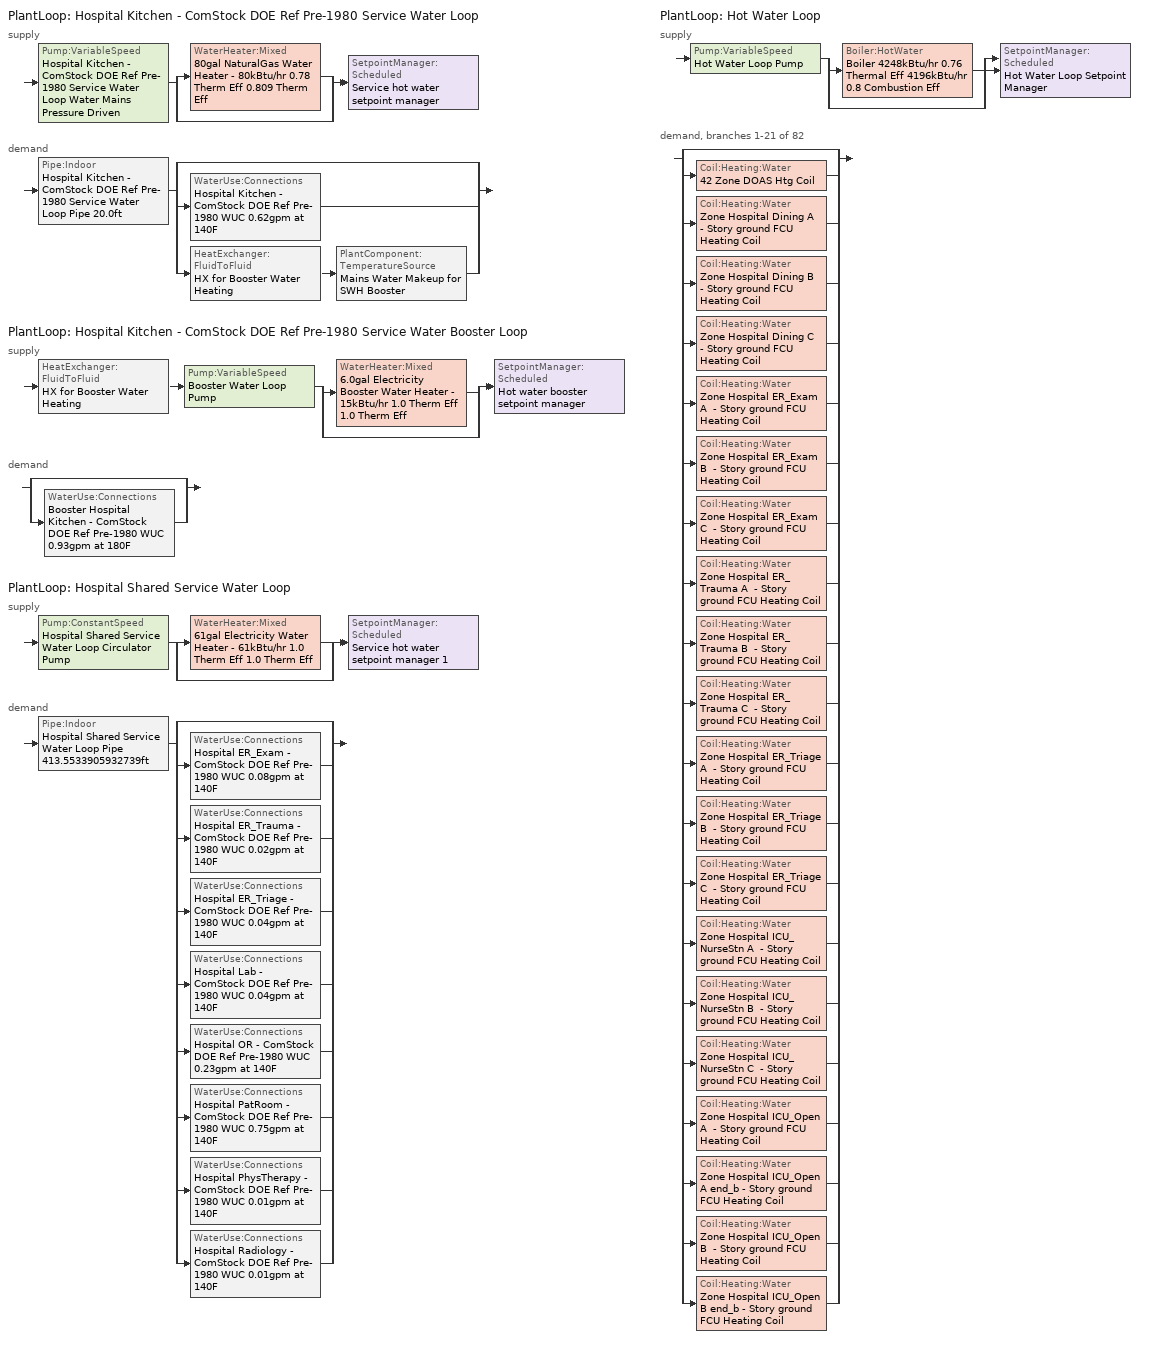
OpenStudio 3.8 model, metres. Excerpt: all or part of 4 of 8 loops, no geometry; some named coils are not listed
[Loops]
PlantLoop 'Hospital Kitchen - ComStock DOE Ref Pre-1980 Service Water Loop'
 supply: Pump:VariableSpeed 'Hospital Kitchen - ComStock DOE Ref Pre-1980 Service Water Loop Water Mains Pressure Driven' > split
  | WaterHeater:Mixed '80gal NaturalGas Water Heater - 80kBtu/hr 0.78 Therm Eff 0.809 Therm Eff'
  | bypass
  join > SetpointManager:Scheduled 'Service hot water setpoint manager'
 demand: Pipe:Indoor 'Hospital Kitchen - ComStock DOE Ref Pre-1980 Service Water Loop Pipe 20.0ft' > split
  | bypass
  | WaterUse:Connections 'Hospital Kitchen - ComStock DOE Ref Pre-1980 WUC 0.62gpm at 140F'
  | HeatExchanger:FluidToFluid 'HX for Booster Water Heating' > PlantComponent:TemperatureSource 'Mains Water Makeup for SWH Booster'
PlantLoop 'Hospital Kitchen - ComStock DOE Ref Pre-1980 Service Water Booster Loop'
 supply: HeatExchanger:FluidToFluid 'HX for Booster Water Heating' > Pump:VariableSpeed 'Booster Water Loop Pump' > split
  | WaterHeater:Mixed '6.0gal Electricity Booster Water Heater - 15kBtu/hr 1.0 Therm Eff 1.0 Therm Eff'
  | bypass
  join > SetpointManager:Scheduled 'Hot water booster setpoint manager'
 demand: split
  | bypass
  | WaterUse:Connections 'Booster Hospital Kitchen - ComStock DOE Ref Pre-1980 WUC 0.93gpm at 180F'
PlantLoop 'Hospital Shared Service Water Loop'
 supply: Pump:ConstantSpeed 'Hospital Shared Service Water Loop Circulator Pump' > split
  | WaterHeater:Mixed '61gal Electricity Water Heater - 61kBtu/hr 1.0 Therm Eff 1.0 Therm Eff'
  | bypass
  join > SetpointManager:Scheduled 'Service hot water setpoint manager 1'
 demand: Pipe:Indoor 'Hospital Shared Service Water Loop Pipe 413.5533905932739ft' > split
  | bypass
  | WaterUse:Connections 'Hospital ER_Exam - ComStock DOE Ref Pre-1980 WUC 0.08gpm at 140F'
  | WaterUse:Connections 'Hospital ER_Trauma - ComStock DOE Ref Pre-1980 WUC 0.02gpm at 140F'
  | WaterUse:Connections 'Hospital ER_Triage - ComStock DOE Ref Pre-1980 WUC 0.04gpm at 140F'
  | WaterUse:Connections 'Hospital Lab - ComStock DOE Ref Pre-1980 WUC 0.04gpm at 140F'
  | WaterUse:Connections 'Hospital OR - ComStock DOE Ref Pre-1980 WUC 0.23gpm at 140F'
  | WaterUse:Connections 'Hospital PatRoom - ComStock DOE Ref Pre-1980 WUC 0.75gpm at 140F'
  | WaterUse:Connections 'Hospital PhysTherapy - ComStock DOE Ref Pre-1980 WUC 0.01gpm at 140F'
  | WaterUse:Connections 'Hospital Radiology - ComStock DOE Ref Pre-1980 WUC 0.01gpm at 140F'
PlantLoop 'Hot Water Loop'
 supply: Pump:VariableSpeed 'Hot Water Loop Pump' > split
  | Boiler:HotWater 'Boiler 4248kBtu/hr 0.76 Thermal Eff 4196kBtu/hr 0.8 Combustion Eff'
  | bypass
  join > SetpointManager:Scheduled 'Hot Water Loop Setpoint Manager'
 demand, branches 1-21 of 82: split
  | bypass
  | Coil:Heating:Water '42 Zone DOAS Htg Coil'
  | Coil:Heating:Water 'Zone Hospital Dining A  - Story ground FCU Heating Coil'
  | Coil:Heating:Water 'Zone Hospital Dining B  - Story ground FCU Heating Coil'
  | Coil:Heating:Water 'Zone Hospital Dining C  - Story ground FCU Heating Coil'
  | Coil:Heating:Water 'Zone Hospital ER_Exam A  - Story ground FCU Heating Coil'
  | Coil:Heating:Water 'Zone Hospital ER_Exam B  - Story ground FCU Heating Coil'
  | Coil:Heating:Water 'Zone Hospital ER_Exam C  - Story ground FCU Heating Coil'
  | Coil:Heating:Water 'Zone Hospital ER_Trauma A  - Story ground FCU Heating Coil'
  | Coil:Heating:Water 'Zone Hospital ER_Trauma B  - Story ground FCU Heating Coil'
  | Coil:Heating:Water 'Zone Hospital ER_Trauma C  - Story ground FCU Heating Coil'
  | Coil:Heating:Water 'Zone Hospital ER_Triage A  - Story ground FCU Heating Coil'
  | Coil:Heating:Water 'Zone Hospital ER_Triage B  - Story ground FCU Heating Coil'
  | Coil:Heating:Water 'Zone Hospital ER_Triage C  - Story ground FCU Heating Coil'
  | Coil:Heating:Water 'Zone Hospital ICU_NurseStn A  - Story ground FCU Heating Coil'
  | Coil:Heating:Water 'Zone Hospital ICU_NurseStn B  - Story ground FCU Heating Coil'
  | Coil:Heating:Water 'Zone Hospital ICU_NurseStn C  - Story ground FCU Heating Coil'
  | Coil:Heating:Water 'Zone Hospital ICU_Open A  - Story ground FCU Heating Coil'
  | Coil:Heating:Water 'Zone Hospital ICU_Open A end_b - Story ground FCU Heating Coil'
  | Coil:Heating:Water 'Zone Hospital ICU_Open B  - Story ground FCU Heating Coil'
  | Coil:Heating:Water 'Zone Hospital ICU_Open B end_b - Story ground FCU Heating Coil'
[SizingPeriod:DesignDay] Daily Dry-Bulb Temperature Range {deltaC}=11.3; Barometric Pressure {Pa}=100666; Wind Speed {m/s}=4.6; Wind Direction {deg}=220; Rain Indicator=No; Snow Indicator=No; Day of Month=21; Day Type=SummerDesignDay; Daylight Saving Time Indicator=No; Humidity Condition Type=Wetbulb; Dry-Bulb Temperature Range Modifier Type=DefaultMultipliers; Solar Model Indicator=ASHRAETau
Name | Maximum Dry-Bulb Temperature {C} | Month | Wetbulb or DewPoint at Maximum Dry-Bulb {C} | ASHRAE Clear Sky Optical Depth for Beam Irradiance | ASHRAE Clear Sky Optical Depth for Diffuse Irradiance
Hartford Bradley In October .4% Condns DB=>MCWB 1 | 26.8 | 10 | 19.1 | 0.331 | 2.554
Hartford Bradley In September .4% Condns DB=>MCWB 1 | 31.5 | 9 | 22.1 | 0.399 | 2.319
[Construction]
Uninsulated copper pipe 0.75in type L: Copper pipe 0.75in type L
Uninsulated copper pipe 0.75in type L 1: Copper pipe 0.75in type L 1
[Material] Roughness=Smooth; Thickness {m}=0.001143; Conductivity {W/m-K}=386; Density {kg/m3}=8906.27; Specific Heat {J/kg-K}=385.1856; Thermal Absorptance=0.9; Solar Absorptance=0.7; Visible Absorptance=0.7
Copper pipe 0.75in type L; Copper pipe 0.75in type L 1
[WaterUse:Connections] Drain Water Heat Exchanger Type=None; Drain Water Heat Exchanger Destination=Plant
Name | Water Use Equipment Name 1
Hospital ER_Exam - ComStock DOE Ref Pre-1980 WUC 0.08gpm at 140F | Hospital ER_Exam - ComStock DOE Ref Pre-1980 Service Water Use 0.08gpm at 140F
Hospital ER_Trauma - ComStock DOE Ref Pre-1980 WUC 0.02gpm at 140F | Hospital ER_Trauma - ComStock DOE Ref Pre-1980 Service Water Use 0.02gpm at 140F
Hospital ER_Triage - ComStock DOE Ref Pre-1980 WUC 0.04gpm at 140F | Hospital ER_Triage - ComStock DOE Ref Pre-1980 Service Water Use 0.04gpm at 140F
Booster Hospital Kitchen - ComStock DOE Ref Pre-1980 WUC 0.93gpm at 180F | Booster Hospital Kitchen - ComStock DOE Ref Pre-1980 Service Water Use 0.93gpm at 180F
Hospital Kitchen - ComStock DOE Ref Pre-1980 WUC 0.62gpm at 140F | Hospital Kitchen - ComStock DOE Ref Pre-1980 Service Water Use 0.62gpm at 140F
Hospital Lab - ComStock DOE Ref Pre-1980 WUC 0.04gpm at 140F | Hospital Lab - ComStock DOE Ref Pre-1980 Service Water Use 0.04gpm at 140F
Hospital OR - ComStock DOE Ref Pre-1980 WUC 0.23gpm at 140F | Hospital OR - ComStock DOE Ref Pre-1980 Service Water Use 0.23gpm at 140F
Hospital PatRoom - ComStock DOE Ref Pre-1980 WUC 0.75gpm at 140F | Hospital PatRoom - ComStock DOE Ref Pre-1980 Service Water Use 0.75gpm at 140F
Hospital PhysTherapy - ComStock DOE Ref Pre-1980 WUC 0.01gpm at 140F | Hospital PhysTherapy - ComStock DOE Ref Pre-1980 Service Water Use 0.01gpm at 140F
Hospital Radiology - ComStock DOE Ref Pre-1980 WUC 0.01gpm at 140F | Hospital Radiology - ComStock DOE Ref Pre-1980 Service Water Use 0.01gpm at 140F
[WaterUse:Equipment:Definition] Sensible Fraction Schedule=Fraction Sensible - 0.2; Latent Fraction Schedule=Fraction Latent - 0.05
Name | Peak Flow Rate {m3/s} | Target Temperature Schedule
Hospital ER_Exam - ComStock DOE Ref Pre-1980 Service Water Use Def 0.08gpm | 5.20515e-06 | Mixed Water At Faucet Temp - 140F
Hospital ER_Trauma - ComStock DOE Ref Pre-1980 Service Water Use Def 0.02gpm | 1.31443e-06 | Mixed Water At Faucet Temp - 140F
Hospital ER_Triage - ComStock DOE Ref Pre-1980 Service Water Use Def 0.04gpm | 2.62886e-06 | Mixed Water At Faucet Temp - 140F
Booster Hospital Kitchen - ComStock DOE Ref Pre-1980 Service Water Use Def 0.93gpm | 5.87709e-05 | Mixed Water At Faucet Temp - 180F
Hospital Kitchen - ComStock DOE Ref Pre-1980 Service Water Use Def 0.62gpm | 3.91806e-05 | Mixed Water At Faucet Temp - 140F
Hospital Lab - ComStock DOE Ref Pre-1980 Service Water Use Def 0.04gpm | 2.61226e-06 | Mixed Water At Faucet Temp - 140F
Hospital OR - ComStock DOE Ref Pre-1980 Service Water Use Def 0.23gpm | 1.43536e-05 | Mixed Water At Faucet Temp - 140F
Hospital PatRoom - ComStock DOE Ref Pre-1980 Service Water Use Def 0.75gpm | 4.76012e-05 | Mixed Water At Faucet Temp - 140F
Hospital PhysTherapy - ComStock DOE Ref Pre-1980 Service Water Use Def 0.01gpm | 6.48254e-07 | Mixed Water At Faucet Temp - 140F
Hospital Radiology - ComStock DOE Ref Pre-1980 Service Water Use Def 0.01gpm | 6.51958e-07 | Mixed Water At Faucet Temp - 140F
[WaterUse:Equipment]
Name | Water Use Equipment Definition | Flow Rate Fraction Schedule
Hospital ER_Exam - ComStock DOE Ref Pre-1980 Service Water Use 0.08gpm at 140F | Hospital ER_Exam - ComStock DOE Ref Pre-1980 Service Water Use Def 0.08gpm | Hospital BLDG_SWH_EXTD_SCH
Hospital ER_Trauma - ComStock DOE Ref Pre-1980 Service Water Use 0.02gpm at 140F | Hospital ER_Trauma - ComStock DOE Ref Pre-1980 Service Water Use Def 0.02gpm | Hospital BLDG_SWH_EXTD_SCH
Hospital ER_Triage - ComStock DOE Ref Pre-1980 Service Water Use 0.04gpm at 140F | Hospital ER_Triage - ComStock DOE Ref Pre-1980 Service Water Use Def 0.04gpm | Hospital BLDG_SWH_EXTD_SCH
Booster Hospital Kitchen - ComStock DOE Ref Pre-1980 Service Water Use 0.93gpm at 180F | Booster Hospital Kitchen - ComStock DOE Ref Pre-1980 Service Water Use Def 0.93gpm | Hospital BLDG_SWH_EXTD_SCH
Hospital Kitchen - ComStock DOE Ref Pre-1980 Service Water Use 0.62gpm at 140F | Hospital Kitchen - ComStock DOE Ref Pre-1980 Service Water Use Def 0.62gpm | Hospital BLDG_SWH_EXTD_SCH
Hospital Lab - ComStock DOE Ref Pre-1980 Service Water Use 0.04gpm at 140F | Hospital Lab - ComStock DOE Ref Pre-1980 Service Water Use Def 0.04gpm | Hospital BLDG_SWH_SCH
Hospital OR - ComStock DOE Ref Pre-1980 Service Water Use 0.23gpm at 140F | Hospital OR - ComStock DOE Ref Pre-1980 Service Water Use Def 0.23gpm | Hospital BLDG_SWH_SCH
Hospital PatRoom - ComStock DOE Ref Pre-1980 Service Water Use 0.75gpm at 140F | Hospital PatRoom - ComStock DOE Ref Pre-1980 Service Water Use Def 0.75gpm | Hospital BLDG_SWH_EXTD_SCH
Hospital PhysTherapy - ComStock DOE Ref Pre-1980 Service Water Use 0.01gpm at 140F | Hospital PhysTherapy - ComStock DOE Ref Pre-1980 Service Water Use Def 0.01gpm | Hospital BLDG_SWH_SCH
Hospital Radiology - ComStock DOE Ref Pre-1980 Service Water Use 0.01gpm at 140F | Hospital Radiology - ComStock DOE Ref Pre-1980 Service Water Use Def 0.01gpm | Hospital BLDG_SWH_EXTD_SCH
[PlantLoop] Glycol Concentration=0; Load Distribution Scheme=Optimal
Name | Maximum Loop Temperature {C} | Minimum Loop Temperature {C} | Maximum Loop Flow Rate {m3/s} | Plant Loop Volume {m3} | Fluid Type
Hospital Kitchen - ComStock DOE Ref Pre-1980 Service Water Loop | 60 | 10 | 0.000528938 | 0.0634725
Hospital Kitchen - ComStock DOE Ref Pre-1980 Service Water Booster Loop |  |  | 5.87709e-05 | 0.0070525
Hospital Shared Service Water Loop | 60 | 10 | 7.50157e-05 | 0.00900189
Hot Water Loop |  | 10 | 0.0277421 | 3.32906 | Water
[Sizing:Plant] Loop Type=Heating; Sizing Option=NonCoincident; Zone Timesteps in Averaging Window=1; Coincident Sizing Factor Mode=None
Name | Design Loop Exit Temperature {C} | Loop Design Temperature Difference {deltaC}
Hospital Kitchen - ComStock DOE Ref Pre-1980 Service Water Loop; Hospital Shared Service Water Loop | 60 | 5
Hospital Kitchen - ComStock DOE Ref Pre-1980 Service Water Booster Loop | 82.2222 | 5
Hot Water Loop | 82.2222 | 11.1111
[SetpointManager:Scheduled] Control Variable=Temperature
Name | Schedule | Setpoint Node or NodeList
Service hot water setpoint manager | Service Water Loop Temp - 140F | Hospital Kitchen - ComStock DOE Ref Pre-1980 Service Water Loop Supply Outlet Node
Hot water booster setpoint manager | Service Water Booster Temp - 180.00000000000006F | Hospital Kitchen - ComStock DOE Ref Pre-1980 Service Water Booster Loop Supply Outlet Node
Service hot water setpoint manager 1 | Service Water Loop Temp - 140F | Hospital Shared Service Water Loop Supply Outlet Node
Hot Water Loop Setpoint Manager | Hot Water Loop Temp - 180F | Hot Water Loop Supply Outlet Node
[Pump:VariableSpeed] Coefficient 1 of the Part Load Performance Curve=0; Coefficient 2 of the Part Load Performance Curve=3.2485; Coefficient 3 of the Part Load Performance Curve=-4.7443; Coefficient 4 of the Part Load Performance Curve=2.5294; Pump Control Type=Intermittent; Skin Loss Radiative Fraction=0.5; Design Power Sizing Method=PowerPerFlowPerPressure; Design Electric Power per Unit Flow Rate {W/(m3/s)}=348701.1; Design Shaft Power per Unit Flow Rate per Unit Head {W-s/m3-Pa}=1.28205; Design Minimum Flow Rate Fraction=0
Name | Rated Flow Rate {m3/s} | Rated Pump Head {Pa} | Rated Power Consumption {W} | Motor Efficiency | Minimum Flow Rate {m3/s}
Hospital Kitchen - ComStock DOE Ref Pre-1980 Service Water Loop Water Mains Pressure Driven | 0.000528938 | 0.001 | 6.78125e-07 | 1
Booster Water Loop Pump | 5.87709e-05 | 0 | 0 | 1 | 0
Hot Water Loop Pump | 0.0277421 | 179344 | 7127.04 | 0.895
[WaterHeater:Mixed] Deadband Temperature Difference {deltaC}=2; Heater Control Type=Cycle; Off Cycle Parasitic Fuel Consumption Rate {W}=0; Off Cycle Parasitic Heat Fraction to Tank=0; On Cycle Parasitic Fuel Consumption Rate {W}=0; On Cycle Parasitic Heat Fraction to Tank=0; Ambient Temperature Indicator=Schedule; Use Side Effectiveness=1; Source Side Effectiveness=1; Use Side Design Flow Rate {m3/s}=autosize; Source Side Design Flow Rate {m3/s}=autosize; Indirect Water Heating Recovery Time {hr}=1.5; Source Side Flow Control Mode=IndirectHeatPrimarySetpoint
Name | Tank Volume {m3} | Setpoint Temperature Schedule | Maximum Temperature Limit {C} | Heater Maximum Capacity {W} | Heater Fuel Type | Heater Thermal Efficiency | Off Cycle Parasitic Fuel Type | On Cycle Parasitic Fuel Type | Ambient Temperature Schedule | Off Cycle Loss Coefficient to Ambient Temperature {W/K} | On Cycle Loss Coefficient to Ambient Temperature {W/K}
80gal NaturalGas Water Heater - 80kBtu/hr 0.78 Therm Eff 0.809 Therm Eff | 0.30361 | Service Water Loop Temp - 140F | 60 | 23505.9 | NaturalGas | 0.809375 | NaturalGas | NaturalGas | Water Heater Ambient Temp Schedule 71.6F | 7.0834 | 7.0834
6.0gal Electricity Booster Water Heater - 15kBtu/hr 1.0 Therm Eff 1.0 Therm Eff | 0.0227125 | Service Water Booster Temp - 180.00000000000006F | 82.2222 | 4513.13 | Electricity | 1 | Electricity | Electricity | Water Heater Ambient Temp Schedule 70.0F | 2.26162 | 2.26162
61gal Electricity Water Heater - 61kBtu/hr 1.0 Therm Eff 1.0 Therm Eff | 0.232519 | Service Water Loop Temp - 140F | 60 | 18001.9 | Electricity | 1 | Electricity | Electricity | Water Heater Ambient Temp Schedule 71.6F | 2.21795 | 2.21795
[WaterHeater:Sizing] Design Mode=PeakDraw; Time Storage Can Meet Peak Draw {hr}=0.538503; Time for Tank Recovery {hr}=0; Nominal Tank Volume for Autosizing Plant Connections {m3}=1
80gal NaturalGas Water Heater - 80kBtu/hr 0.78 Therm Eff 0.809 Therm Eff; 6.0gal Electricity Booster Water Heater - 15kBtu/hr 1.0 Therm Eff 1.0 Therm Eff; 61gal Electricity Water Heater - 61kBtu/hr 1.0 Therm Eff 1.0 Therm Eff
[Pipe:Indoor] Environment Type=Schedule; Pipe Inside Diameter {m}=0.019939
Name | Construction | Ambient Temperature Schedule | Ambient Air Velocity Schedule | Pipe Length {m}
Hospital Kitchen - ComStock DOE Ref Pre-1980 Service Water Loop Pipe 20.0ft | Uninsulated copper pipe 0.75in type L | Hospital Kitchen - ComStock DOE Ref Pre-1980 Service Water Loop Piping Air Temp - 70F | Hospital Kitchen - ComStock DOE Ref Pre-1980 Service Water Loop Piping Air Velocity - 0.67mph | 6.096
Hospital Shared Service Water Loop Pipe 413.5533905932739ft | Uninsulated copper pipe 0.75in type L 1 | Hospital Shared Service Water Loop Piping Air Temp - 70F | Hospital Shared Service Water Loop Piping Air Velocity - 0.67mph | 126.051
[HeatExchanger:FluidToFluid]
HX for Booster Water Heating: Loop Demand Side Design Flow Rate {m3/s}=5.87709e-05; Loop Supply Side Design Flow Rate {m3/s}=5.87709e-05; Heat Exchange Model Type=Ideal; Heat Exchanger U-Factor Times Area Value {W/K}=71.6199; Control Type=UncontrolledOn; Minimum Temperature Difference to Activate Heat Exchanger {deltaC}=0.01; Heat Transfer Metering End Use Type=LoopToLoop; Component Override Cooling Control Temperature Mode=Loop; Sizing Factor=1; Operation Minimum Temperature Limit {C}=0; Operation Maximum Temperature Limit {C}=100
[PlantComponent:TemperatureSource]
Mains Water Makeup for SWH Booster: Design Volume Flow Rate {m3/s}=0.000528938; Temperature Specification Type=Scheduled; Source Temperature {C}=8; Source Temperature Schedule=Mains Water Temperature
[Pump:ConstantSpeed]
Hospital Shared Service Water Loop Circulator Pump: Rated Flow Rate {m3/s}=7.50157e-05; Rated Pump Head {Pa}=29890.7; Rated Power Consumption {W}=3.48449; Motor Efficiency=0.825; Fraction of Motor Inefficiencies to Fluid Stream=0; Pump Control Type=Intermittent; Design Power Sizing Method=PowerPerFlowPerPressure; Design Electric Power per Unit Flow Rate {W/(m3/s)}=348701.1; Design Shaft Power per Unit Flow Rate per Unit Head {W-s/m3-Pa}=1.28205
[Boiler:HotWater]
Boiler 4248kBtu/hr 0.76 Thermal Eff 4196kBtu/hr 0.8 Combustion Eff: Fuel Type=NaturalGas; Nominal Capacity {W}=1.26834e+06; Nominal Thermal Efficiency=0.793; Efficiency Curve Temperature Evaluation Variable=LeavingBoiler; Normalized Boiler Efficiency Curve=Boiler with No Minimum Turndown; Design Water Flow Rate {m3/s}=0.0277421; Minimum Part Load Ratio=0; Maximum Part Load Ratio=1.2; Optimum Part Load Ratio=1; Water Outlet Upper Temperature Limit {C}=95; Boiler Flow Mode=LeavingSetpointModulated; On Cycle Parasitic Electric Load {W}=0; Off Cycle Parasitic Fuel Load {W}=0; Sizing Factor=1
[Coil:Heating:Water] Availability Schedule=Always On Discrete; Rated Inlet Water Temperature {C}=82.2222; Rated Inlet Air Temperature {C}=16.6; Rated Outlet Water Temperature {C}=71.1111
Name | U-Factor Times Area Value {W/K} | Maximum Water Flow Rate {m3/s} | Rated Capacity {W} | Rated Outlet Air Temperature {C}
42 Zone DOAS Htg Coil | 4895.37 | 0.00764739 | 349630 | 32.2
Zone Hospital Dining A  - Story ground FCU Heating Coil | 27.551 | 2.65408e-05 | 1213.41 | 40
Zone Hospital Dining B  - Story ground FCU Heating Coil | 67.1841 | 6.40532e-05 | 2928.44 | 40
Zone Hospital Dining C  - Story ground FCU Heating Coil | 27.4114 | 2.64062e-05 | 1207.26 | 40
Zone Hospital ER_Exam A  - Story ground FCU Heating Coil | 20.7203 | 1.99553e-05 | 912.333 | 40
Zone Hospital ER_Exam B  - Story ground FCU Heating Coil | 133.301 | 0.000129249 | 5909.11 | 40
Zone Hospital ER_Exam C  - Story ground FCU Heating Coil | 20.7204 | 1.99553e-05 | 912.332 | 40
Zone Hospital ER_Trauma A  - Story ground FCU Heating Coil | 7.0212 | 6.76308e-06 | 309.2 | 40
Zone Hospital ER_Trauma B  - Story ground FCU Heating Coil | 33.6543 | 3.26287e-05 | 1491.74 | 40
Zone Hospital ER_Trauma C  - Story ground FCU Heating Coil | 6.99012 | 6.73313e-06 | 307.831 | 40
Zone Hospital ER_Triage A  - Story ground FCU Heating Coil | 10.4639 | 1.00776e-05 | 460.734 | 40
Zone Hospital ER_Triage B  - Story ground FCU Heating Coil | 66.2322 | 6.39258e-05 | 2922.61 | 40
Zone Hospital ER_Triage C  - Story ground FCU Heating Coil | 10.4639 | 1.00775e-05 | 460.733 | 40
Zone Hospital ICU_NurseStn A  - Story ground FCU Heating Coil | 32.0828 | 3.09179e-05 | 1413.53 | 40
Zone Hospital ICU_NurseStn B  - Story ground FCU Heating Coil | 61.7235 | 5.98357e-05 | 2735.61 | 40
Zone Hospital ICU_NurseStn C  - Story ground FCU Heating Coil | 31.9134 | 3.07546e-05 | 1406.06 | 40
Zone Hospital ICU_Open A  - Story ground FCU Heating Coil | 31.3981 | 3.02355e-05 | 1382.33 | 40
Zone Hospital ICU_Open A end_b - Story ground FCU Heating Coil | 47.8229 | 4.60757e-05 | 2106.53 | 40
Zone Hospital ICU_Open B  - Story ground FCU Heating Coil | 201.979 | 0.000195836 | 8953.36 | 40
Zone Hospital ICU_Open B end_b - Story ground FCU Heating Coil | 165.712 | 0.000159571 | 7295.41 | 40
[Controller:WaterCoil] Action=Normal; Controller Convergence Tolerance {deltaC}=0.0001; Minimum Actuated Flow {m3/s}=0
Name | Water Coil | Maximum Actuated Flow {m3/s}
42 Zone DOAS Htg Coil Controller | 42 Zone DOAS Htg Coil | 0.00764739
Zone Hospital Dining A  - Story ground FCU Heating Coil Controller | Zone Hospital Dining A  - Story ground FCU Heating Coil
Zone Hospital Dining B  - Story ground FCU Heating Coil Controller | Zone Hospital Dining B  - Story ground FCU Heating Coil
Zone Hospital Dining C  - Story ground FCU Heating Coil Controller | Zone Hospital Dining C  - Story ground FCU Heating Coil
Zone Hospital ER_Exam A  - Story ground FCU Heating Coil Controller | Zone Hospital ER_Exam A  - Story ground FCU Heating Coil
Zone Hospital ER_Exam B  - Story ground FCU Heating Coil Controller | Zone Hospital ER_Exam B  - Story ground FCU Heating Coil
Zone Hospital ER_Exam C  - Story ground FCU Heating Coil Controller | Zone Hospital ER_Exam C  - Story ground FCU Heating Coil
Zone Hospital ER_Trauma A  - Story ground FCU Heating Coil Controller | Zone Hospital ER_Trauma A  - Story ground FCU Heating Coil
Zone Hospital ER_Trauma B  - Story ground FCU Heating Coil Controller | Zone Hospital ER_Trauma B  - Story ground FCU Heating Coil
Zone Hospital ER_Trauma C  - Story ground FCU Heating Coil Controller | Zone Hospital ER_Trauma C  - Story ground FCU Heating Coil
Zone Hospital ER_Triage A  - Story ground FCU Heating Coil Controller | Zone Hospital ER_Triage A  - Story ground FCU Heating Coil
Zone Hospital ER_Triage B  - Story ground FCU Heating Coil Controller | Zone Hospital ER_Triage B  - Story ground FCU Heating Coil
Zone Hospital ER_Triage C  - Story ground FCU Heating Coil Controller | Zone Hospital ER_Triage C  - Story ground FCU Heating Coil
Zone Hospital ICU_NurseStn A  - Story ground FCU Heating Coil Controller | Zone Hospital ICU_NurseStn A  - Story ground FCU Heating Coil
Zone Hospital ICU_NurseStn B  - Story ground FCU Heating Coil Controller | Zone Hospital ICU_NurseStn B  - Story ground FCU Heating Coil
Zone Hospital ICU_NurseStn C  - Story ground FCU Heating Coil Controller | Zone Hospital ICU_NurseStn C  - Story ground FCU Heating Coil
Zone Hospital ICU_Open A  - Story ground FCU Heating Coil Controller | Zone Hospital ICU_Open A  - Story ground FCU Heating Coil
Zone Hospital ICU_Open A end_b - Story ground FCU Heating Coil Controller | Zone Hospital ICU_Open A end_b - Story ground FCU Heating Coil
Zone Hospital ICU_Open B  - Story ground FCU Heating Coil Controller | Zone Hospital ICU_Open B  - Story ground FCU Heating Coil
Zone Hospital ICU_Open B end_b - Story ground FCU Heating Coil Controller | Zone Hospital ICU_Open B end_b - Story ground FCU Heating Coil
[AvailabilityManager:NightCycle] Applicability Schedule=Always On Discrete; Control Type=CycleOnAny; Thermostat Tolerance {deltaC}=1.9999; Cycling Run Time Control Type=Thermostat; Cycling Run Time {s}=3600
Availability Manager Night Cycle 1; Availability Manager Night Cycle 2; Availability Manager Night Cycle 3
[Fan:OnOff] Availability Schedule=Always On Discrete; Fan Total Efficiency=0.1595; Pressure Rise {Pa}=270.9; Motor Efficiency=0.29; Motor In Airstream Fraction=1
Name | Maximum Flow Rate {m3/s} | Fan Power Ratio Function of Speed Ratio Curve | Fan Efficiency Ratio Function of Speed Ratio Curve
Zone Hospital Dining A  - Story ground Fan Coil fan | 0.147289 | Fan On Off Power Curve | Fan On Off Efficiency Curve
Zone Hospital Dining B  - Story ground Fan Coil fan | 0.302053 | Fan On Off Power Curve 1 | Fan On Off Efficiency Curve 1
Zone Hospital Dining C  - Story ground Fan Coil fan | 0.0955782 | Fan On Off Power Curve 2 | Fan On Off Efficiency Curve 2
Zone Hospital ER_Exam A  - Story ground Fan Coil fan | 0.767453 | Fan On Off Power Curve 3 | Fan On Off Efficiency Curve 3
Zone Hospital ER_Exam B  - Story ground Fan Coil fan | 4.00334 | Fan On Off Power Curve 4 | Fan On Off Efficiency Curve 4
Zone Hospital ER_Exam C  - Story ground Fan Coil fan | 0.760546 | Fan On Off Power Curve 5 | Fan On Off Efficiency Curve 5
Zone Hospital ER_Trauma A  - Story ground Fan Coil fan | 0.33914 | Fan On Off Power Curve 6 | Fan On Off Efficiency Curve 6
Zone Hospital ER_Trauma B  - Story ground Fan Coil fan | 1.88101 | Fan On Off Power Curve 7 | Fan On Off Efficiency Curve 7
Zone Hospital ER_Trauma C  - Story ground Fan Coil fan | 0.331987 | Fan On Off Power Curve 8 | Fan On Off Efficiency Curve 8
Zone Hospital ER_Triage A  - Story ground Fan Coil fan | 0.455647 | Fan On Off Power Curve 9 | Fan On Off Efficiency Curve 9
Zone Hospital ER_Triage B  - Story ground Fan Coil fan | 2.45718 | Fan On Off Power Curve 10 | Fan On Off Efficiency Curve 10
Zone Hospital ER_Triage C  - Story ground Fan Coil fan | 0.451692 | Fan On Off Power Curve 11 | Fan On Off Efficiency Curve 11
Zone Hospital ICU_NurseStn A  - Story ground Fan Coil fan | 1.08037 | Fan On Off Power Curve 12 | Fan On Off Efficiency Curve 12
Zone Hospital ICU_NurseStn B  - Story ground Fan Coil fan | 5.32575 | Fan On Off Power Curve 13 | Fan On Off Efficiency Curve 13
Zone Hospital ICU_NurseStn C  - Story ground Fan Coil fan | 1.06207 | Fan On Off Power Curve 14 | Fan On Off Efficiency Curve 14
Zone Hospital ICU_Open A  - Story ground Fan Coil fan | 1.22974 | Fan On Off Power Curve 15 | Fan On Off Efficiency Curve 15
Zone Hospital ICU_Open A end_b - Story ground Fan Coil fan | 1.07184 | Fan On Off Power Curve 16 | Fan On Off Efficiency Curve 16
Zone Hospital ICU_Open B  - Story ground Fan Coil fan | 6.56382 | Fan On Off Power Curve 17 | Fan On Off Efficiency Curve 17
Zone Hospital ICU_Open B end_b - Story ground Fan Coil fan | 5.84109 | Fan On Off Power Curve 18 | Fan On Off Efficiency Curve 18
[ZoneHVAC:FourPipeFanCoil] Availability Schedule=Always On Discrete; Capacity Control Method=CyclingFan; Maximum Outdoor Air Flow Rate {m3/s}=0; Minimum Supply Air Temperature in Cooling Mode {C}=autosize; Maximum Supply Air Temperature in Heating Mode {C}=autosize
Name | Maximum Supply Air Flow Rate {m3/s} | Supply Air Fan | Cooling Coil | Maximum Cold Water Flow Rate {m3/s} | Heating Coil | Maximum Hot Water Flow Rate {m3/s}
Zone Hospital Dining A  - Story ground FCU | 0.147289 | Zone Hospital Dining A  - Story ground Fan Coil fan | Zone Hospital Dining A  - Story ground FCU Cooling Coil | 9.90122e-05 | Zone Hospital Dining A  - Story ground FCU Heating Coil | 2.65408e-05
Zone Hospital Dining B  - Story ground FCU | 0.302053 | Zone Hospital Dining B  - Story ground Fan Coil fan | Zone Hospital Dining B  - Story ground FCU Cooling Coil | 0.000262726 | Zone Hospital Dining B  - Story ground FCU Heating Coil | 6.40532e-05
Zone Hospital Dining C  - Story ground FCU | 0.0955782 | Zone Hospital Dining C  - Story ground Fan Coil fan | Zone Hospital Dining C  - Story ground FCU Cooling Coil | 7.21347e-05 | Zone Hospital Dining C  - Story ground FCU Heating Coil | 2.64062e-05
Zone Hospital ER_Exam A  - Story ground FCU | 0.767453 | Zone Hospital ER_Exam A  - Story ground Fan Coil fan | Zone Hospital ER_Exam A  - Story ground FCU Cooling Coil | 0.000202724 | Zone Hospital ER_Exam A  - Story ground FCU Heating Coil | 1.99553e-05
Zone Hospital ER_Exam B  - Story ground FCU | 4.00334 | Zone Hospital ER_Exam B  - Story ground Fan Coil fan | Zone Hospital ER_Exam B  - Story ground FCU Cooling Coil | 0.00108568 | Zone Hospital ER_Exam B  - Story ground FCU Heating Coil | 0.000129249
Zone Hospital ER_Exam C  - Story ground FCU | 0.760546 | Zone Hospital ER_Exam C  - Story ground Fan Coil fan | Zone Hospital ER_Exam C  - Story ground FCU Cooling Coil | 0.000200424 | Zone Hospital ER_Exam C  - Story ground FCU Heating Coil | 1.99553e-05
Zone Hospital ER_Trauma A  - Story ground FCU | 0.33914 | Zone Hospital ER_Trauma A  - Story ground Fan Coil fan | Zone Hospital ER_Trauma A  - Story ground FCU Cooling Coil | 8.3263e-05 | Zone Hospital ER_Trauma A  - Story ground FCU Heating Coil | 6.76308e-06
Zone Hospital ER_Trauma B  - Story ground FCU | 1.88101 | Zone Hospital ER_Trauma B  - Story ground Fan Coil fan | Zone Hospital ER_Trauma B  - Story ground FCU Cooling Coil | 0.000466514 | Zone Hospital ER_Trauma B  - Story ground FCU Heating Coil | 3.26287e-05
Zone Hospital ER_Trauma C  - Story ground FCU | 0.331987 | Zone Hospital ER_Trauma C  - Story ground Fan Coil fan | Zone Hospital ER_Trauma C  - Story ground FCU Cooling Coil | 8.15189e-05 | Zone Hospital ER_Trauma C  - Story ground FCU Heating Coil | 6.73313e-06
Zone Hospital ER_Triage A  - Story ground FCU | 0.455647 | Zone Hospital ER_Triage A  - Story ground Fan Coil fan | Zone Hospital ER_Triage A  - Story ground FCU Cooling Coil | 0.000117558 | Zone Hospital ER_Triage A  - Story ground FCU Heating Coil | 1.00776e-05
Zone Hospital ER_Triage B  - Story ground FCU | 2.45718 | Zone Hospital ER_Triage B  - Story ground Fan Coil fan | Zone Hospital ER_Triage B  - Story ground FCU Cooling Coil | 0.000645729 | Zone Hospital ER_Triage B  - Story ground FCU Heating Coil | 6.39258e-05
Zone Hospital ER_Triage C  - Story ground FCU | 0.451692 | Zone Hospital ER_Triage C  - Story ground Fan Coil fan | Zone Hospital ER_Triage C  - Story ground FCU Cooling Coil | 0.000116307 | Zone Hospital ER_Triage C  - Story ground FCU Heating Coil | 1.00775e-05
Zone Hospital ICU_NurseStn A  - Story ground FCU | 1.08037 | Zone Hospital ICU_NurseStn A  - Story ground Fan Coil fan | Zone Hospital ICU_NurseStn A  - Story ground FCU Cooling Coil | 0.000250669 | Zone Hospital ICU_NurseStn A  - Story ground FCU Heating Coil | 3.09179e-05
Zone Hospital ICU_NurseStn B  - Story ground FCU | 5.32575 | Zone Hospital ICU_NurseStn B  - Story ground Fan Coil fan | Zone Hospital ICU_NurseStn B  - Story ground FCU Cooling Coil | 0.0012426 | Zone Hospital ICU_NurseStn B  - Story ground FCU Heating Coil | 5.98357e-05
Zone Hospital ICU_NurseStn C  - Story ground FCU | 1.06207 | Zone Hospital ICU_NurseStn C  - Story ground Fan Coil fan | Zone Hospital ICU_NurseStn C  - Story ground FCU Cooling Coil | 0.000246276 | Zone Hospital ICU_NurseStn C  - Story ground FCU Heating Coil | 3.07546e-05
Zone Hospital ICU_Open A  - Story ground FCU | 1.22974 | Zone Hospital ICU_Open A  - Story ground Fan Coil fan | Zone Hospital ICU_Open A  - Story ground FCU Cooling Coil | 0.000321622 | Zone Hospital ICU_Open A  - Story ground FCU Heating Coil | 3.02355e-05
Zone Hospital ICU_Open A end_b - Story ground FCU | 1.07184 | Zone Hospital ICU_Open A end_b - Story ground Fan Coil fan | Zone Hospital ICU_Open A end_b - Story ground FCU Cooling Coil | 0.000279356 | Zone Hospital ICU_Open A end_b - Story ground FCU Heating Coil | 4.60757e-05
Zone Hospital ICU_Open B  - Story ground FCU | 6.56382 | Zone Hospital ICU_Open B  - Story ground Fan Coil fan | Zone Hospital ICU_Open B  - Story ground FCU Cooling Coil | 0.00175387 | Zone Hospital ICU_Open B  - Story ground FCU Heating Coil | 0.000195836
Zone Hospital ICU_Open B end_b - Story ground FCU | 5.84109 | Zone Hospital ICU_Open B end_b - Story ground Fan Coil fan | Zone Hospital ICU_Open B end_b - Story ground FCU Cooling Coil | 0.0015498 | Zone Hospital ICU_Open B end_b - Story ground FCU Heating Coil | 0.000159571
[HeatExchanger:AirToAir:SensibleAndLatent] Availability Schedule=Always On Discrete; Sensible Effectiveness at 100% Heating Air Flow=0.5; Latent Effectiveness at 100% Heating Air Flow=0.5; Sensible Effectiveness at 100% Cooling Air Flow=0.5; Latent Effectiveness at 100% Cooling Air Flow=0.5; Supply Air Outlet Temperature Control=Yes; Heat Exchanger Type=Rotary; Frost Control Type=ExhaustOnly; Threshold Temperature {C}=-23.3; Initial Defrost Time Fraction=0.167; Rate of Defrost Time Fraction Increase {1/K}=1.44; Economizer Lockout=Yes
Name | Nominal Supply Air Flow Rate {m3/s} | Nominal Electric Power {W} | Sensible Effectiveness of Heating Air Flow Curve | Latent Effectiveness of Heating Air Flow Curve | Sensible Effectiveness of Cooling Air Flow Curve | Latent Effectiveness of Cooling Air Flow Curve
27 Zone DOAS ERV | 5.0048 | 3640.94 | 27 Zone DOAS ERV_SensHeatEff | 27 Zone DOAS ERV_LatHeatEff | 27 Zone DOAS ERV_SensCoolEff | 27 Zone DOAS ERV_LatCoolEff
42 Zone DOAS ERV | 7.94303 | 5749.13 | 42 Zone DOAS ERV_SensHeatEff | 42 Zone DOAS ERV_LatHeatEff | 42 Zone DOAS ERV_SensCoolEff | 42 Zone DOAS ERV_LatCoolEff
9 Zone DOAS ERV | 2.76147 | 2031.35 | 9 Zone DOAS ERV_SensHeatEff | 9 Zone DOAS ERV_LatHeatEff | 9 Zone DOAS ERV_SensCoolEff | 9 Zone DOAS ERV_LatCoolEff
[SetpointManager:OutdoorAirPretreat] Minimum Setpoint Temperature {C}=-99; Maximum Setpoint Temperature {C}=99; Minimum Setpoint Humidity Ratio {kgWater/kgDryAir}=1e-05; Maximum Setpoint Humidity Ratio {kgWater/kgDryAir}=1
Setpoint Manager Outdoor Air Pretreat 1; Setpoint Manager Outdoor Air Pretreat 2; Setpoint Manager Outdoor Air Pretreat 3
[Schedule:Ruleset]
Hospital BLDG_SWH_EXTD_SCH: Default Day Schedule=Hospital BLDG_SWH_EXTD_SCH Default; Summer Design Day Schedule=Hospital BLDG_SWH_EXTD_SCH Summer Design Day; Winter Design Day Schedule=Hospital BLDG_SWH_EXTD_SCH Winter Design Day
Fraction Sensible - 0.2: Default Day Schedule=Fraction Sensible - 0.2 Default
Fraction Latent - 0.05: Default Day Schedule=Fraction Latent - 0.05 Default
Mixed Water At Faucet Temp - 140F: Default Day Schedule=Mixed Water At Faucet Temp - 140F Default
Mixed Water At Faucet Temp - 180F: Default Day Schedule=Mixed Water At Faucet Temp - 180F Default
Service Water Loop Temp - 140F: Default Day Schedule=Service Water Loop Temp - 140F Default
Water Heater Ambient Temp Schedule 71.6F: Default Day Schedule=Water Heater Ambient Temp Schedule 71.6F Default
Hospital Kitchen - ComStock DOE Ref Pre-1980 Service Water Loop Piping Air Temp - 70F: Default Day Schedule=Hospital Kitchen - ComStock DOE Ref Pre-1980 Service Water Loop Piping Air Temp - 70F Default
Hospital Kitchen - ComStock DOE Ref Pre-1980 Service Water Loop Piping Air Velocity - 0.67mph: Default Day Schedule=Hospital Kitchen - ComStock DOE Ref Pre-1980 Service Water Loop Piping Air Velocity - 0.67mph Default
Service Water Booster Temp - 180.00000000000006F: Default Day Schedule=Service Water Booster Temp - 180.00000000000006F Default
Water Heater Ambient Temp Schedule 70.0F: Default Day Schedule=Water Heater Ambient Temp Schedule 70.0F Default
Hospital BLDG_SWH_SCH: Default Day Schedule=Hospital BLDG_SWH_SCH Default; Summer Design Day Schedule=Hospital BLDG_SWH_SCH Summer Design Day; Winter Design Day Schedule=Hospital BLDG_SWH_SCH Winter Design Day
Hospital Shared Service Water Loop Piping Air Temp - 70F: Default Day Schedule=Hospital Shared Service Water Loop Piping Air Temp - 70F Default
Hospital Shared Service Water Loop Piping Air Velocity - 0.67mph: Default Day Schedule=Hospital Shared Service Water Loop Piping Air Velocity - 0.67mph Default
Hot Water Loop Temp - 180F: Default Day Schedule=Hot Water Loop Temp - 180F Default
[Schedule:Day]
Hospital BLDG_SWH_EXTD_SCH Default: No, 6, 30, 0.3, 6, 45, 0.35, 7, 0, 0.4, 7, 15, 0.45, 7, 30, 0.5, 7, 45, 0.52, 8, 0, 0.54, 8, 15, 0.56, 8, 30, 0.58, 8, 45, 0.6, 9, 0, 0.62, 9, 15, 0.64, 9, 30, 0.66, 9, 45, 0.69, 10, 0, 0.72, 10, 15, 0.75, 10, 30, 0.78, 10, 45, 0.79, 11, 0, 0.8, 11, 15, 0.81, 11, 30, 0.82, 11, 45, 0.7925, 12, 0, 0.765, 12, 15, 0.7375, 12, 30, 0.71, 12, 45, 0.7375, 13, 0, 0.765, 13, 15, 0.7925, 13, 30, 0.82, 13, 45, 0.81, 14, 0, 0.8, 14, 15, 0.79, 14, 30, 0.78, 14, 45, 0.77, 15, 0, 0.76, 15, 15, 0.75, 15, 30, 0.74, 15, 45, 0.7125, 16, 0, 0.685, 16, 15, 0.6575, 16, 30, 0.63, 16, 45, 0.575, 17, 0, 0.52, 17, 15, 0.465, 17, 30, 0.41, 17, 45, 0.395, 18, 0, 0.38, 18, 15, 0.365, 18, 30, 0.35, 19, 30, 0.35, 19, 45, 0.345833, 20, 0, 0.341667, 20, 15, 0.3375, 20, 30, 0.333333, 20, 45, 0.329167, 21, 0, 0.325, 21, 15, 0.320833, 21, 30, 0.316667, 21, 45, 0.3125, 22, 0, 0.308333, 22, 15, 0.304167, 22, 30, 0.3, 24, 0, 0.3
Hospital BLDG_SWH_EXTD_SCH Winter Design Day: No, 8, 0, 0.3, 9, 0, 0.4, 10, 0, 0.5, 17, 0, 0.6, 18, 0, 0.5, 24, 0, 0.3
Hospital BLDG_SWH_EXTD_SCH Default|WntrDsn|Sat Day; Hospital BLDG_SWH_EXTD_SCH Default 1: No, 7, 30, 0.3, 7, 45, 0.325, 8, 0, 0.35, 8, 15, 0.375, 8, 30, 0.4, 8, 45, 0.425, 9, 0, 0.45, 9, 15, 0.475, 9, 30, 0.5, 9, 45, 0.525, 10, 0, 0.55, 10, 15, 0.575, 10, 30, 0.6, 16, 30, 0.6, 16, 45, 0.575, 17, 0, 0.55, 17, 15, 0.525, 17, 30, 0.5, 17, 45, 0.45, 18, 0, 0.4, 18, 15, 0.35, 18, 30, 0.3, 24, 0, 0.3
Hospital BLDG_SWH_EXTD_SCH Summer Design Day: No, 7, 0, 0.3, 8, 0, 0.5, 9, 0, 0.58, 10, 0, 0.66, 11, 0, 0.78, 12, 0, 0.82, 13, 0, 0.71, 14, 0, 0.82, 15, 0, 0.78, 16, 0, 0.74, 17, 0, 0.63, 18, 0, 0.41, 21, 0, 0.35, 24, 0, 0.3
Fraction Sensible - 0.2 Default: 24, 0, 0.2
Fraction Latent - 0.05 Default: 24, 0, 0.05
Mixed Water At Faucet Temp - 140F Default; Service Water Loop Temp - 140F Default: 24, 0, 60
Mixed Water At Faucet Temp - 180F Default; Service Water Booster Temp - 180.00000000000006F Default; Hot Water Loop Temp - 180F Default: 24, 0, 82.2222
Water Heater Ambient Temp Schedule 71.6F Default: 24, 0, 22
Hospital Kitchen - ComStock DOE Ref Pre-1980 Service Water Loop Piping Air Temp - 70F Default; Water Heater Ambient Temp Schedule 70.0F Default; Hospital Shared Service Water Loop Piping Air Temp - 70F Default: 24, 0, 21.1111
Hospital Kitchen - ComStock DOE Ref Pre-1980 Service Water Loop Piping Air Velocity - 0.67mph Default; Hospital Shared Service Water Loop Piping Air Velocity - 0.67mph Default: 24, 0, 0.3
Hospital BLDG_SWH_SCH Default: No, 6, 30, 0, 6, 45, 0.0425, 7, 0, 0.085, 7, 15, 0.1275, 7, 30, 0.17, 7, 45, 0.2725, 8, 0, 0.375, 8, 15, 0.4775, 8, 30, 0.58, 8, 45, 0.6, 9, 0, 0.62, 9, 15, 0.64, 9, 30, 0.66, 9, 45, 0.69, 10, 0, 0.72, 10, 15, 0.75, 10, 30, 0.78, 10, 45, 0.79, 11, 0, 0.8, 11, 15, 0.81, 11, 30, 0.82, 11, 45, 0.7925, 12, 0, 0.765, 12, 15, 0.7375, 12, 30, 0.71, 12, 45, 0.7375, 13, 0, 0.765, 13, 15, 0.7925, 13, 30, 0.82, 13, 45, 0.81, 14, 0, 0.8, 14, 15, 0.79, 14, 30, 0.78, 14, 45, 0.77, 15, 0, 0.76, 15, 15, 0.75, 15, 30, 0.74, 15, 45, 0.7125, 16, 0, 0.685, 16, 15, 0.6575, 16, 30, 0.63, 16, 45, 0.575, 17, 0, 0.52, 17, 15, 0.465, 17, 30, 0.41, 17, 45, 0.3525, 18, 0, 0.295, 18, 15, 0.2375, 18, 30, 0.18, 20, 30, 0.18, 20, 45, 0.16, 21, 0, 0.14, 21, 15, 0.12, 21, 30, 0.1, 21, 45, 0.075, 22, 0, 0.05, 22, 15, 0.025, 22, 30, 0, 24, 0, 0
Hospital BLDG_SWH_SCH Summer Design Day: No, 7, 0, 0, 8, 0, 0.17, 9, 0, 0.58, 10, 0, 0.66, 11, 0, 0.78, 12, 0, 0.82, 13, 0, 0.71, 14, 0, 0.82, 15, 0, 0.78, 16, 0, 0.74, 17, 0, 0.63, 18, 0, 0.41, 21, 0, 0.18, 22, 0, 0.1, 24, 0, 0
Hospital BLDG_SWH_SCH Winter Design Day: No, 7, 0, 0, 8, 0, 0.01, 9, 0, 0.2, 10, 0, 0.28, 12, 0, 0.3, 14, 0, 0.24, 17, 0, 0.23, 19, 0, 0.1, 24, 0, 0
Hospital BLDG_SWH_SCH WntrDsn|Sat Day: No, 6, 30, 0, 6, 45, 0.0025, 7, 0, 0.005, 7, 15, 0.0075, 7, 30, 0.01, 7, 45, 0.0575, 8, 0, 0.105, 8, 15, 0.1525, 8, 30, 0.2, 8, 45, 0.22, 9, 0, 0.24, 9, 15, 0.26, 9, 30, 0.28, 9, 45, 0.285, 10, 0, 0.29, 10, 15, 0.295, 10, 30, 0.3, 11, 0, 0.3, 11, 15, 0.2925, 11, 30, 0.285, 11, 45, 0.2775, 12, 0, 0.27, 12, 15, 0.2625, 12, 30, 0.255, 12, 45, 0.2475, 13, 0, 0.24, 13, 15, 0.23875, 13, 30, 0.2375, 13, 45, 0.23625, 14, 0, 0.235, 14, 15, 0.23375, 14, 30, 0.2325, 14, 45, 0.23125, 15, 0, 0.23, 16, 0, 0.23, 16, 15, 0.21375, 16, 30, 0.1975, 16, 45, 0.18125, 17, 0, 0.165, 17, 15, 0.14875, 17, 30, 0.1325, 17, 45, 0.11625, 18, 0, 0.1, 18, 15, 0.0875, 18, 30, 0.075, 18, 45, 0.0625, 19, 0, 0.05, 19, 15, 0.0375, 19, 30, 0.025, 19, 45, 0.0125, 20, 0, 0, 24, 0, 0
Hospital BLDG_SWH_SCH Default 1: No, 8, 0, 0, 16, 0, 0.01, 24, 0, 0
[Schedule:Rule]
Name | Schedule Ruleset | Rule Order | Day Schedule | Apply Saturday | Date Specification Type | Start Month | Start Day | End Month | End Day | Apply Sunday
Schedule Rule 25 | Hospital BLDG_SWH_EXTD_SCH | 1 | Hospital BLDG_SWH_EXTD_SCH Default|WntrDsn|Sat Day | Yes | DateRange | 1 | 1 | 12 | 31
Schedule Rule 28 | Hospital BLDG_SWH_SCH | 1 | Hospital BLDG_SWH_SCH WntrDsn|Sat Day | Yes | DateRange | 1 | 1 | 12 | 31
Schedule Rule 49 | Hospital BLDG_SWH_EXTD_SCH | 0 | Hospital BLDG_SWH_EXTD_SCH Default 1 |  |  |  |  |  |  | Yes
Schedule Rule 26 | Hospital BLDG_SWH_SCH | 0 | Hospital BLDG_SWH_SCH Default 1 |  |  |  |  |  |  | Yes
[Schedule:Constant]
Name | Value
Always On Discrete | 1
Mains Water Temperature | 10
[Curve:Exponent] Coefficient1 Constant=1; Coefficient2 Constant=0; Coefficient3 Constant=0; Minimum Value of x=0; Maximum Value of x=1
Fan On Off Power Curve; Fan On Off Power Curve 1; Fan On Off Power Curve 2; Fan On Off Power Curve 3; Fan On Off Power Curve 4; Fan On Off Power Curve 5; Fan On Off Power Curve 6; Fan On Off Power Curve 7; Fan On Off Power Curve 8; Fan On Off Power Curve 9; Fan On Off Power Curve 10; Fan On Off Power Curve 11; Fan On Off Power Curve 12; Fan On Off Power Curve 13; Fan On Off Power Curve 14; Fan On Off Power Curve 15; Fan On Off Power Curve 16; Fan On Off Power Curve 17; Fan On Off Power Curve 18
[Curve:Cubic] Minimum Value of x=0
Name | Coefficient1 Constant | Coefficient2 x | Coefficient3 x**2 | Coefficient4 x**3 | Maximum Value of x
Fan On Off Efficiency Curve; Fan On Off Efficiency Curve 1; Fan On Off Efficiency Curve 2; Fan On Off Efficiency Curve 3; Fan On Off Efficiency Curve 4; Fan On Off Efficiency Curve 5; Fan On Off Efficiency Curve 6; Fan On Off Efficiency Curve 7; Fan On Off Efficiency Curve 8; Fan On Off Efficiency Curve 9; Fan On Off Efficiency Curve 10; Fan On Off Efficiency Curve 11; Fan On Off Efficiency Curve 12; Fan On Off Efficiency Curve 13; Fan On Off Efficiency Curve 14; Fan On Off Efficiency Curve 15; Fan On Off Efficiency Curve 16; Fan On Off Efficiency Curve 17; Fan On Off Efficiency Curve 18 | 1 | 0 | 0 | 0 | 1
Boiler with No Minimum Turndown | 0.7463 | 1.3196 | -2.2154 | 1.1674 | 1.3
[Table:Lookup]
27 Zone DOAS ERV_SensHeatEff; 42 Zone DOAS ERV_SensHeatEff; 9 Zone DOAS ERV_SensHeatEff: DivisorOnly, 0.7, 0, 10, Dimensionless, 0.5, 0.7
27 Zone DOAS ERV_LatHeatEff; 27 Zone DOAS ERV_LatCoolEff; 42 Zone DOAS ERV_LatHeatEff; 42 Zone DOAS ERV_LatCoolEff; 9 Zone DOAS ERV_LatHeatEff; 9 Zone DOAS ERV_LatCoolEff: DivisorOnly, 0.6, 0, 10, Dimensionless, 0.5, 0.6
27 Zone DOAS ERV_SensCoolEff; 42 Zone DOAS ERV_SensCoolEff; 9 Zone DOAS ERV_SensCoolEff: DivisorOnly, 0.75, 0, 10, Dimensionless, 0.5, 0.75
